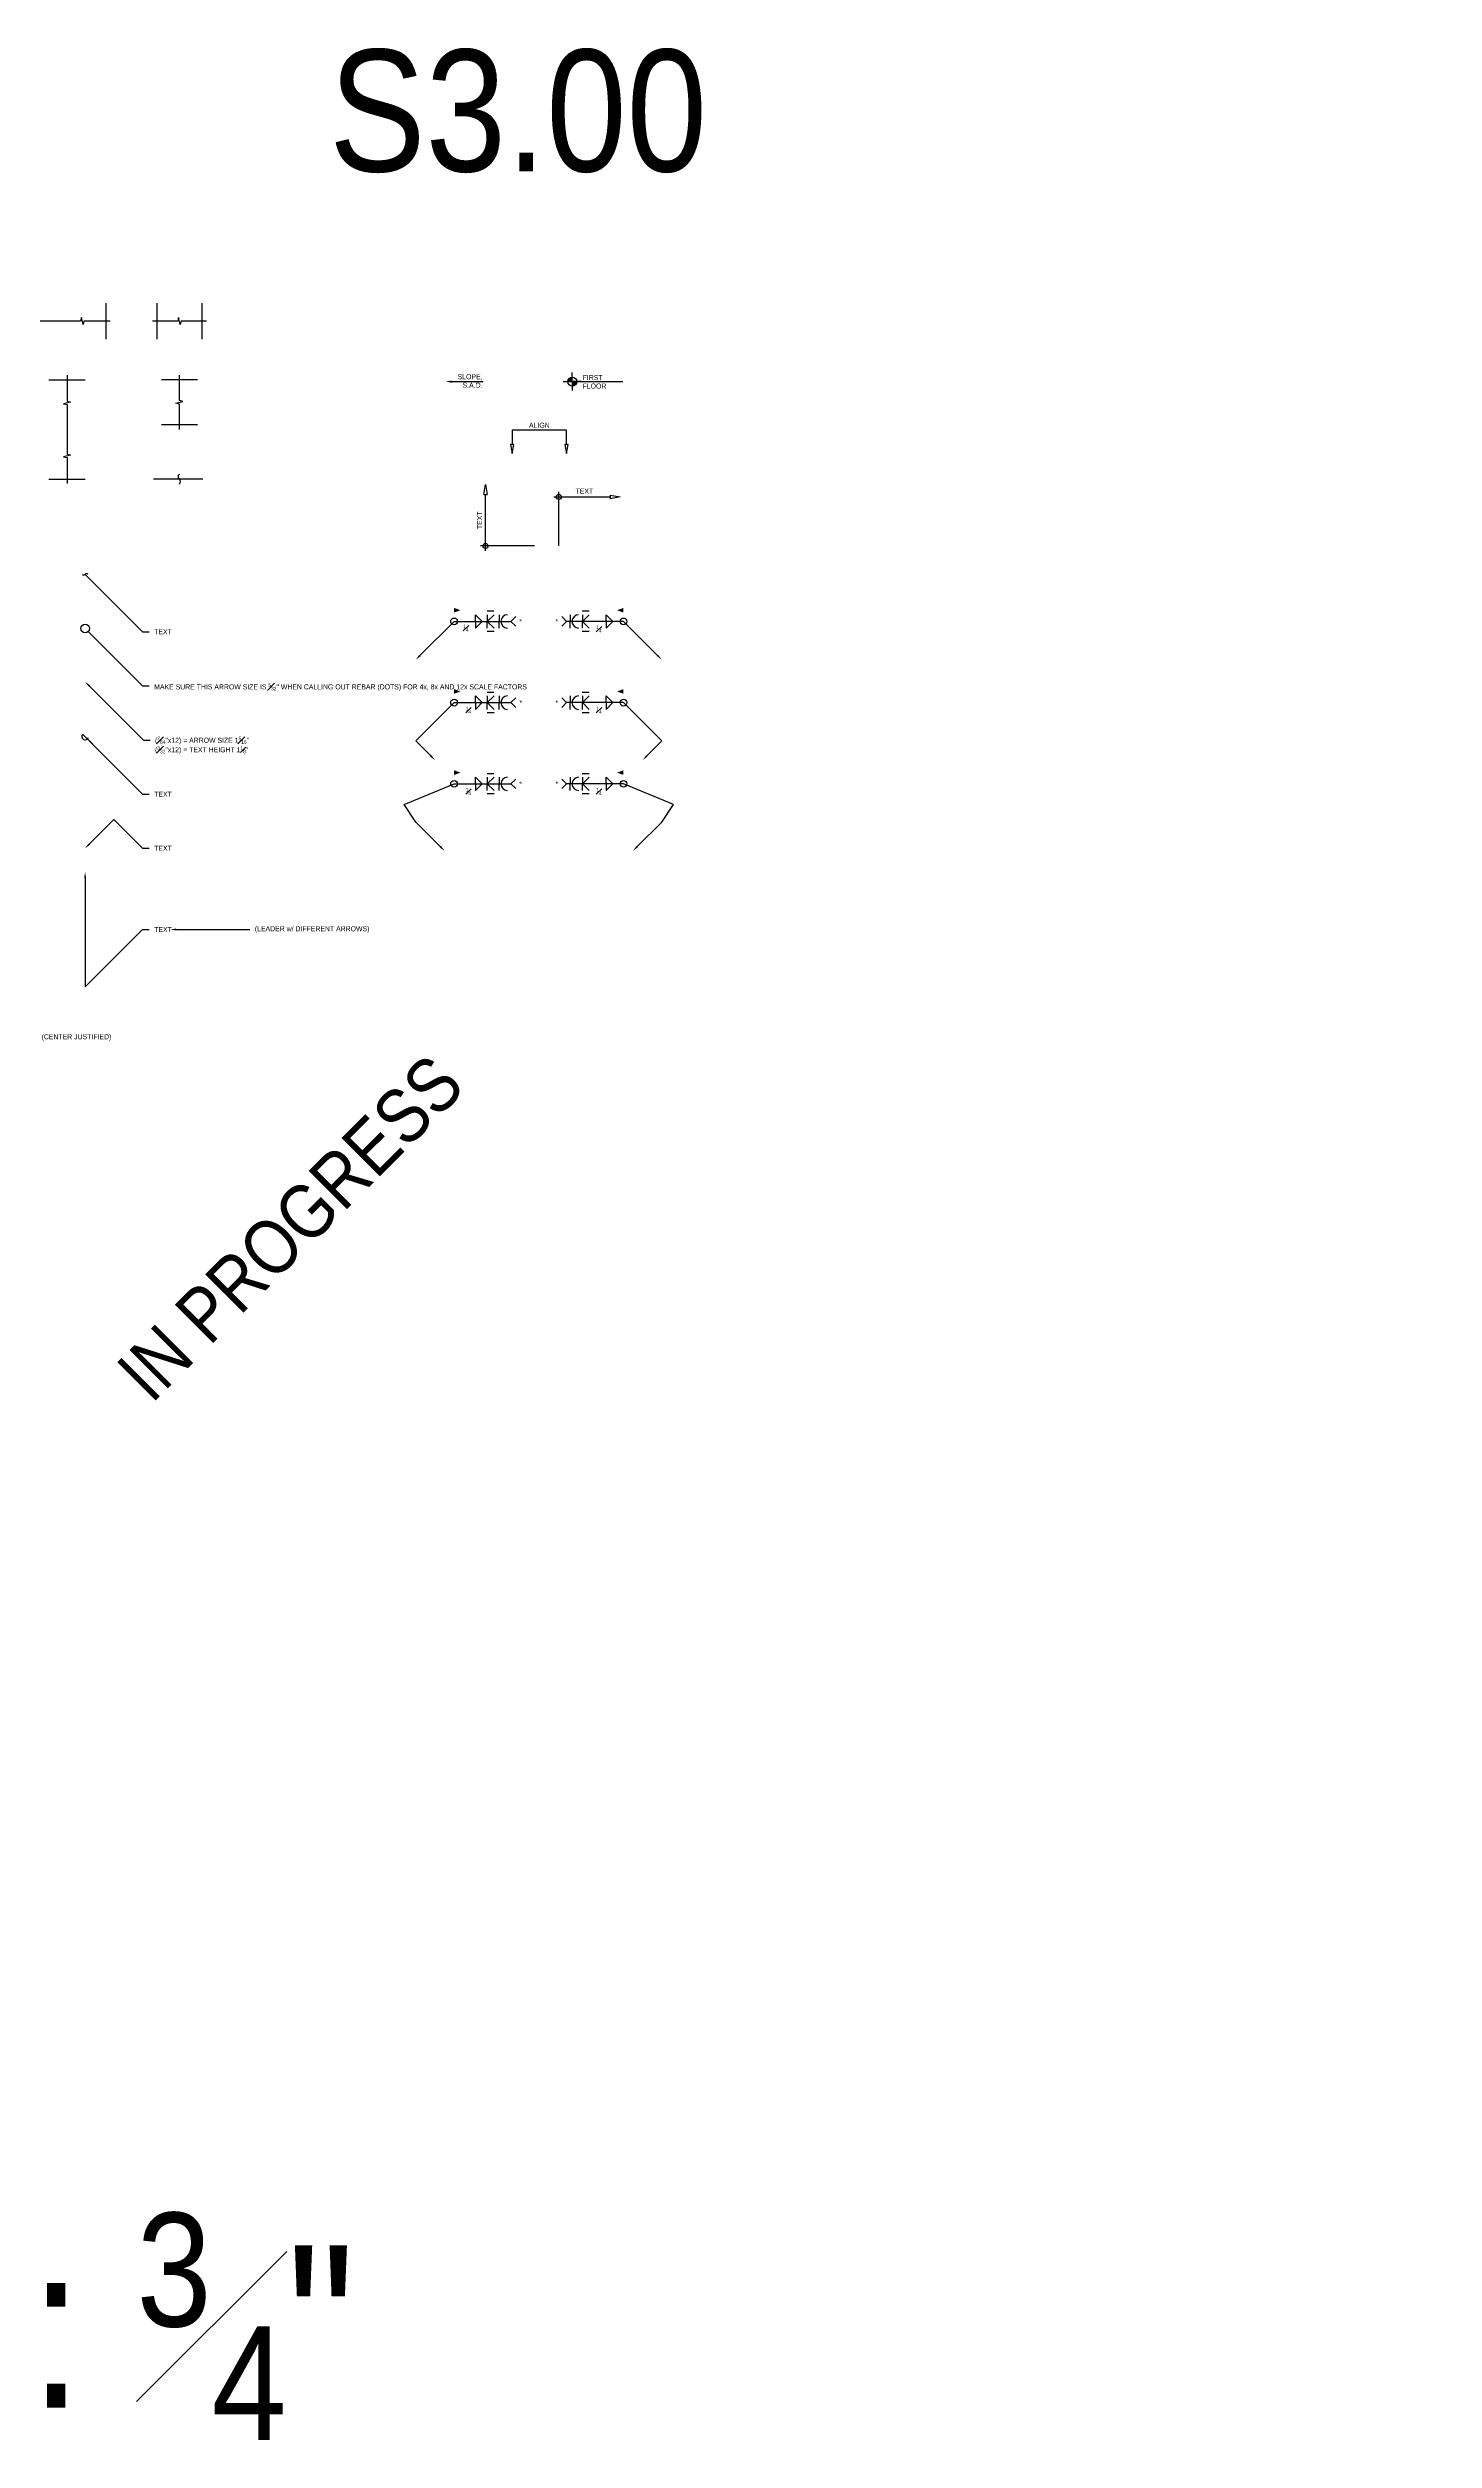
# Model space of a CAD drawing. Header units: inches. Extents: x -2661 to 42767, y -1222 to 9099.
# Drawn here: x 27173.8 to 27378.6, y 1395.1 to 1748.6 of the extents above; entities that cross this region are included whole.
import ezdxf
from ezdxf import colors
from ezdxf.entities.mleader import LeaderData, LeaderLine
from ezdxf.math import Vec2, Vec3

# ---------------------------------------------------------------- set-up
doc = ezdxf.new("R2010")
doc.units = ezdxf.units.IN
doc.header["$LTSCALE"] = 12
doc.header["$MEASUREMENT"] = 0
doc.header["$PDMODE"] = 3
doc.layers.get('0').update_dxf_attribs({"linetype": 'CONTINUOUS'})
doc.layers.get('DefPoints').update_dxf_attribs({"color": 251, "linetype": 'CONTINUOUS'})
for name, color, linetype in [('S-ANNO-DIMS', 2, 'CONTINUOUS'), ('S-ANNO-NOTE', 4, 'CONTINUOUS'), ('S-ANNO-NOTE-EXIST', 251, 'CONTINUOUS'), ('S-BREAK', 2, 'CONTINUOUS'), ('S-ROOM-NAME', 251, 'CONTINUOUS')]:
    doc.layers.add(name, color=color, linetype=linetype)
doc.layers.add('S-ANNO-GRID-NONPLOT', color=251, linetype='CONTINUOUS', plot=False)
doc.layers.add('S-ANNO-NONPLOT', color=253, linetype='CONTINUOUS', plot=False, transparency=0.5)
doc.styles.add('Arial', font='arial.ttf', dxfattribs={"width": 0.85})
doc.dimstyles.new('DIM-8_Se', dxfattribs={"dimscale": 8, "dimtxt": 0.09375, "dimasz": 0.109375, "dimexe": 0.0625, "dimexo": 0.0625, "dimgap": 0.0625, "dimtad": 1, "dimdec": 4, "dimzin": 11, "dimdsep": 46, "dimlunit": 4, "dimtxsty": 'Arial', "dimblk": 'ARCHTICK', "dimcen": 0.125, "dimdle": 0.0625, "dimclrd": 256, "dimclre": 256, "dimclrt": 4, "dimadec": 0, "dimazin": 0, "dimtfac": 0.75, "dimtdec": 4, "dimtmove": 0, "dimatfit": 3, "dimfxl": 1, "dimfrac": 1, "dimtolj": 1, "dimtzin": 0, "dimarcsym": 0})

# ---------------------------------------------------------------- blocks, each defined once
blk = doc.blocks.new('_Integral')
at = {"color": 0, "linetype": 'ByBlock', "lineweight": -2}
for centre, start, end in [((0.44, -0.09), 102, 168), ((-0.44, 0.09), 282, 348)]:
    blk.add_arc(centre, 0.454, start, end, dxfattribs=at)
blk = doc.blocks.new('_DotBlank')
at = {"color": 0, "lineweight": -2}
blk.add_line((-0.5, 0), (-1, 0), dxfattribs=at)
blk.add_circle((0, 0), 0.5, dxfattribs=at)
blk = doc.blocks.new('_ClosedBlank')
at = {"color": 0, "linetype": 'ByBlock', "lineweight": -2}
for p, q in [((-1, 0.17), (0, 0)), ((-1, 0.17), (-1, -0.17)), ((0, 0), (-1, -0.17))]:
    blk.add_line(p, q, dxfattribs=at)
blk = doc.blocks.new('ARROW-LOOP')
at = {"color": 0}
blk.add_lwpolyline([(-1.81, 0), (0.54, 0, 1.317177), (-0.46, -0.28)], format="xyb", dxfattribs=at)
blk = doc.blocks.new('ELEV-SYMB')
at = {"layer": 'S-ANNO-NOTE', "color": 2}
for points in [[(-2, 0), (0, 0), (0, 2)], [(2, 0), (0, 0), (0, -2)]]:
    blk.add_lwpolyline(points, dxfattribs=at)
at = {"layer": 'S-ANNO-NOTE', "color": 2, "const_width": 1}
for points in [[(0, 0.5, 0.414214), (-0.5, 0, 0.414214)], [(0, -0.5, 0.414214), (0.5, 0, 0.414214)]]:
    blk.add_lwpolyline(points, format="xyb", dxfattribs=at)
at = {"layer": 'S-ANNO-NOTE', "color": 2}
blk.add_circle((0, 0), 1, dxfattribs=at)
blk = doc.blocks.new('_Small')
at = {"color": 0, "linetype": 'ByBlock', "lineweight": -2}
blk.add_circle((0, 0), 0.25, dxfattribs=at)
blk = doc.blocks.new('*D1437')
at = {"layer": 'DefPoints', "color": 0, "transparency": 16777216}
for p in [(27258.34, 1682.26), (27258.34, 1682.26), (27249.25, 1675.03)]:
    blk.add_point(p, dxfattribs=at)
at = {"layer": 'S-ANNO-DIMS', "lineweight": -2, "transparency": 16777216}
for p, q in [((27249.25, 1675.03), (27249.25, 1683.01)), ((27248.5, 1682.26), (27256.84, 1682.26))]:
    blk.add_line(p, q, dxfattribs=at)
at = {"layer": 'S-ANNO-DIMS', "lineweight": -2, "transparency": 16777216, "xscale": 1.5, "yscale": 1.5, "zscale": 1.5, "rotation": 180}
blk.add_blockref('_Small', (27249.25, 1682.26), dxfattribs=at)
at = {"layer": 'S-ANNO-DIMS', "lineweight": -2, "transparency": 16777216, "xscale": 1.5, "yscale": 1.5, "zscale": 1.5}
blk.add_blockref('_ClosedBlank', (27258.34, 1682.26), dxfattribs=at)
at = {"layer": 'S-ANNO-DIMS', "color": 4, "transparency": 16777216, "insert": (27253.04, 1683.13), "char_height": 0.75, "attachment_point": 5, "style": 'Arial'}
blk.add_mtext('\\A1;TEXT ', dxfattribs=at)
blk = doc.blocks.new('Se_BREAK SQUIGGLE')
at = {"layer": 'S-BREAK'}
blk.add_lwpolyline([(0, -0.37, 0.408465), (0, 0, -0.407415), (0, 0.37, -2.166217)], format="xyb", dxfattribs=at)
blk = doc.blocks.new('Se_BREAK SYMBOL')
at = {"color": 0, "linetype": 'ByBlock'}
blk.add_lwpolyline([(6, 0), (0.38, 0), (0.19, -0.78), (-0.19, 0.78), (-0.38, 0), (-6, 0)], dxfattribs=at)
blk = doc.blocks.new('*D1593')
at = {"layer": 'DefPoints', "color": 0, "transparency": 16777216}
for p in [(27238.42, 1684.12), (27238.42, 1684.12), (27245.66, 1675.03)]:
    blk.add_point(p, dxfattribs=at)
at = {"layer": 'S-ANNO-DIMS', "lineweight": -2, "transparency": 16777216}
for p, q in [((27238.42, 1674.28), (27238.42, 1682.62)), ((27245.66, 1675.03), (27237.67, 1675.03))]:
    blk.add_line(p, q, dxfattribs=at)
at = {"layer": 'S-ANNO-DIMS', "lineweight": -2, "transparency": 16777216, "xscale": 1.5, "yscale": 1.5, "zscale": 1.5}
for name, p, rotation in [('_ClosedBlank', (27238.42, 1684.12), 90), ('_Small', (27238.42, 1675.03), 270)]:
    blk.add_blockref(name, p, dxfattribs=dict(at, rotation=rotation))
at = {"layer": 'S-ANNO-DIMS', "color": 4, "transparency": 16777216, "insert": (27237.55, 1678.82), "char_height": 0.75, "attachment_point": 5, "rotation": 90, "style": 'Arial'}
blk.add_mtext('\\A1;TEXT ', dxfattribs=at)

msp = doc.modelspace()

# ---------------------------------------------------------------- linework, layer by layer
at = {"layer": 'S-ANNO-DIMS'}
msp.add_lwpolyline([(27250.62865, 1690.01127), (27250.12865, 1690.01127), (27250.37865, 1688.67794), (27250.62865, 1690.01127), (27250.37865, 1690.01127), (27250.37865, 1692.13261), (27242.37865, 1692.13261), (27242.37865, 1690.01127), (27242.12865, 1690.01127), (27242.37865, 1688.67794), (27242.62865, 1690.01127), (27242.12865, 1690.01127)], dxfattribs=at)
at = {"layer": 'S-ANNO-NONPLOT'}
for p, q in [((27182.3155, 1710.91349), (27182.3155, 1705.58015)), ((27189.86384, 1710.91349), (27189.86384, 1705.58015)), ((27196.5305, 1710.91349), (27196.5305, 1705.58015)), ((27173.92009, 1699.58015), (27179.25342, 1699.58015)), ((27195.86384, 1699.58015), (27190.5305, 1699.58015)), ((27195.86384, 1692.91349), (27190.5305, 1692.91349)), ((27173.92009, 1684.90572), (27179.25342, 1684.90572))]:
    msp.add_line(p, q, dxfattribs=at)
msp.add_lwpolyline([(27196.66629, 1684.90572), (27189.34936, 1684.90572)], dxfattribs=at)
at = {"layer": 'S-ANNO-NOTE', "color": 2}
msp.add_line((27249.90486, 1699.30194), (27258.70806, 1699.30194), dxfattribs=at)
at = {"layer": 'S-ANNO-NOTE'}
for p, q in [((27239.65329, 1665.36287), (27238.65329, 1665.36287)), ((27253.72544, 1665.36287), (27252.72544, 1665.36287)), ((27239.68067, 1662.36287), (27238.68067, 1662.36287)), ((27240.42963, 1664.86287), (27240.42963, 1663.86287)), ((27240.42963, 1662.86287), (27240.42963, 1663.86287)), ((27250.94062, 1664.86287), (27250.94062, 1663.86287)), ((27250.94062, 1662.86287), (27250.94062, 1663.86287)), ((27253.72544, 1662.36287), (27252.72544, 1662.36287)), ((27239.65329, 1653.36287), (27238.65329, 1653.36287)), ((27240.42963, 1652.86287), (27240.42963, 1651.86287)), ((27240.42963, 1650.86287), (27240.42963, 1651.86287)), ((27250.94062, 1652.86287), (27250.94062, 1651.86287)), ((27250.94062, 1650.86287), (27250.94062, 1651.86287)), ((27253.72544, 1653.36287), (27252.72544, 1653.36287)), ((27239.68067, 1650.36287), (27238.68067, 1650.36287)), ((27253.72544, 1650.36287), (27252.72544, 1650.36287)), ((27239.65329, 1641.36287), (27238.65329, 1641.36287)), ((27240.42963, 1640.86287), (27240.42963, 1639.86287)), ((27250.94062, 1640.86287), (27250.94062, 1639.86287)), ((27253.72544, 1641.36287), (27252.72544, 1641.36287)), ((27239.68067, 1638.36287), (27238.68067, 1638.36287)), ((27240.42963, 1638.86287), (27240.42963, 1639.86287)), ((27250.94062, 1638.86287), (27250.94062, 1639.86287)), ((27253.72544, 1638.36287), (27252.72544, 1638.36287))]:
    msp.add_line(p, q, dxfattribs=at)
for points in [[(27233.78162, 1663.86287, 0, 0, 0), (27233.78162, 1665.52085, 0.68404, 0, 0), (27234.72132, 1665.52085, 0, 0, 0)], [(27258.81254, 1663.86287, 0, 0, 0), (27258.81254, 1665.52085, 0.68404, 0, 0), (27257.87284, 1665.52085, 0, 0, 0)], [(27233.78162, 1651.86287, 0, 0, 0), (27233.78162, 1653.52085, 0.68404, 0, 0), (27234.72132, 1653.52085, 0, 0, 0)], [(27258.81254, 1651.86287, 0, 0, 0), (27258.81254, 1653.52085, 0.68404, 0, 0), (27257.87284, 1653.52085, 0, 0, 0)], [(27233.78162, 1639.86287, 0, 0, 0), (27233.78162, 1641.52085, 0.68404, 0, 0), (27234.72132, 1641.52085, 0, 0, 0)], [(27258.81254, 1639.86287, 0, 0, 0), (27258.81254, 1641.52085, 0.68404, 0, 0), (27257.87284, 1641.52085, 0, 0, 0)]]:
    msp.add_lwpolyline(points, format="xyseb", dxfattribs=at)
for points in [[(27236.9317, 1663.86287), (27236.9317, 1664.86287), (27237.9317, 1663.86287)], [(27236.9317, 1663.86287), (27236.9317, 1662.86287), (27237.9317, 1663.86287)], [(27238.68067, 1664.86287), (27238.68067, 1663.86287), (27239.68067, 1664.86287)], [(27238.68067, 1662.86287), (27238.68067, 1663.86287), (27239.68067, 1662.86287)], [(27242.88375, 1663.15576), (27242.17664, 1663.86287), (27242.88375, 1664.56997)], [(27249.71041, 1663.15576), (27250.41751, 1663.86287), (27249.71041, 1664.56997)], [(27252.75282, 1664.86287), (27252.75282, 1663.86287), (27253.75282, 1664.86287)], [(27252.75282, 1662.86287), (27252.75282, 1663.86287), (27253.75282, 1662.86287)], [(27256.23271, 1663.86287), (27256.23271, 1664.86287), (27257.23271, 1663.86287)], [(27256.23271, 1663.86287), (27256.23271, 1662.86287), (27257.23271, 1663.86287)], [(27236.9317, 1651.86287), (27236.9317, 1652.86287), (27237.9317, 1651.86287)], [(27236.9317, 1651.86287), (27236.9317, 1650.86287), (27237.9317, 1651.86287)], [(27238.68067, 1652.86287), (27238.68067, 1651.86287), (27239.68067, 1652.86287)], [(27238.68067, 1650.86287), (27238.68067, 1651.86287), (27239.68067, 1650.86287)], [(27242.88375, 1651.15576), (27242.17664, 1651.86287), (27242.88375, 1652.56997)], [(27249.71041, 1651.15576), (27250.41751, 1651.86287), (27249.71041, 1652.56997)], [(27252.75282, 1652.86287), (27252.75282, 1651.86287), (27253.75282, 1652.86287)], [(27252.75282, 1650.86287), (27252.75282, 1651.86287), (27253.75282, 1650.86287)], [(27256.23271, 1651.86287), (27256.23271, 1652.86287), (27257.23271, 1651.86287)], [(27256.23271, 1651.86287), (27256.23271, 1650.86287), (27257.23271, 1651.86287)], [(27236.9317, 1639.86287), (27236.9317, 1640.86287), (27237.9317, 1639.86287)], [(27238.68067, 1640.86287), (27238.68067, 1639.86287), (27239.68067, 1640.86287)], [(27242.88375, 1639.15576), (27242.17664, 1639.86287), (27242.88375, 1640.56997)], [(27249.71041, 1639.15576), (27250.41751, 1639.86287), (27249.71041, 1640.56997)], [(27252.75282, 1640.86287), (27252.75282, 1639.86287), (27253.75282, 1640.86287)], [(27256.23271, 1639.86287), (27256.23271, 1640.86287), (27257.23271, 1639.86287)], [(27236.9317, 1639.86287), (27236.9317, 1638.86287), (27237.9317, 1639.86287)], [(27238.68067, 1638.86287), (27238.68067, 1639.86287), (27239.68067, 1638.86287)], [(27252.75282, 1638.86287), (27252.75282, 1639.86287), (27253.75282, 1638.86287)], [(27256.23271, 1639.86287), (27256.23271, 1638.86287), (27257.23271, 1639.86287)]]:
    msp.add_lwpolyline(points, dxfattribs=at)
for centre in [(27233.78162, 1663.86287), (27258.81254, 1663.86287), (27233.78162, 1651.86287), (27258.81254, 1651.86287), (27233.78162, 1639.86287), (27258.81254, 1639.86287)]:
    msp.add_circle(centre, 0.5, dxfattribs=at)
for centre, start, end in [((27241.75022, 1663.79228), 93.7722975, 176.2277025), ((27241.75022, 1663.93345), 183.7722975, 266.2277025), ((27252.26121, 1663.79228), 93.7722975, 176.2277025), ((27252.26121, 1663.93345), 183.7722975, 266.2277025), ((27241.75022, 1651.79228), 93.7722975, 176.2277025), ((27241.75022, 1651.93345), 183.7722975, 266.2277025), ((27252.26121, 1651.79228), 93.7722975, 176.2277025), ((27252.26121, 1651.93345), 183.7722975, 266.2277025), ((27241.75022, 1639.79228), 93.7722975, 176.2277025), ((27252.26121, 1639.79228), 93.7722975, 176.2277025), ((27241.75022, 1639.93345), 183.7722975, 266.2277025), ((27252.26121, 1639.93345), 183.7722975, 266.2277025)]:
    msp.add_arc(centre, 1.07291, start, end, dxfattribs=at)
at = {"layer": 'S-BREAK'}
for points in [[(27182.98217, 1708.24682), (27179.09361, 1708.24682), (27178.96742, 1707.72792), (27178.71504, 1708.76572), (27178.58885, 1708.24682), (27171.25639, 1708.24682), (27171.1302, 1707.72792), (27170.87782, 1708.76572), (27170.75163, 1708.24682), (27166.91873, 1708.24682)], [(27176.58676, 1700.24682), (27176.58676, 1696.41393), (27177.10566, 1696.28774), (27176.06785, 1696.03535), (27176.58676, 1695.90916), (27176.58676, 1688.57671), (27177.10566, 1688.45052), (27176.06785, 1688.19813), (27176.58676, 1688.07194), (27176.58676, 1684.23905)]]:
    msp.add_lwpolyline(points, dxfattribs=at)

# ---------------------------------------------------------------- block references
at = {"layer": 'S-ANNO-NOTE', "xscale": 0.6666666666666666, "yscale": 0.6666666666666666, "zscale": 0.6666666666666666}
msp.add_blockref('ELEV-SYMB', (27251.23819, 1699.30194), dxfattribs=at)
at = {"layer": 'S-BREAK'}
for name, p, xscale, yscale, zscale in [('Se_BREAK SYMBOL', (27193.19717, 1708.24682), 0.6666666666666666, 0.6666666666666666, 0.6666666666666666), ('Se_BREAK SQUIGGLE', (27193.19717, 1684.90572), 2, 2, 2)]:
    msp.add_blockref(name, p, dxfattribs=dict(at, xscale=xscale, yscale=yscale, zscale=zscale))
at = {"layer": 'S-BREAK', "xscale": 0.6666666666666666, "yscale": 0.6666666666666666, "zscale": 0.6666666666666666, "rotation": 270}
msp.add_blockref('Se_BREAK SYMBOL', (27193.19717, 1696.24682), dxfattribs=at)

# ---------------------------------------------------------------- texts
at = {"layer": 'S-ANNO-GRID-NONPLOT', "color": 191, "insert": (27271.16236, 1748.36325), "char_height": 18, "width": 59.0975878, "attachment_point": 3, "style": 'Arial'}
msp.add_mtext('S3.00', dxfattribs=at)
at = {"layer": 'S-ANNO-NOTE', "insert": (27237.98955, 1700.39847), "char_height": 0.75, "width": 3.8678273, "attachment_point": 3, "rotation": 359.8065106, "style": 'Arial'}
msp.add_mtext('SLOPE, S.A.D.', dxfattribs=at)
at = {"layer": 'S-ANNO-NOTE', "style": 'Arial'}
for s, insert, char_height, width, attachment_point in [('FIRST\\PFLOOR', (27252.77602, 1700.2748), 0.75, 12.0077712, 1), ('ALIGN', (27246.37865, 1692.46594), 0.75, 3.2306086, 8), ('\\A1;{\\H0.7x;\\S1#4;}', (27235.14454, 1663.38987), 0.75, 1.3935525, 1), ('*', (27243.41159, 1663.86287), 0.75, 8.4425806, 4), ('*', (27249.14799, 1663.86287), 0.75, 9.7010774, 6), ('\\A1;{\\H0.7x;\\S1#4;}', (27255.59245, 1663.2631), 0.75, 2.4380472, 3), ('\\A1;{\\H0.7x;\\S1#4;}', (27236.29145, 1651.2631), 0.75, 2.4380472, 3), ('*', (27243.44616, 1651.86287), 0.75, 9.7010774, 4), ('*', (27249.14799, 1651.86287), 0.75, 9.7010774, 6), ('\\A1;{\\H0.7x;\\S1#4;}', (27255.59245, 1651.2631), 0.75, 2.4380472, 3), ('\\A1;{\\H0.7x;\\S1#4;}', (27236.29145, 1639.2631), 0.75, 2.4380472, 3), ('*', (27243.41159, 1639.86287), 0.75, 8.4425806, 4), ('*', (27249.14799, 1639.86287), 0.75, 9.7010774, 6), ('\\A1;{\\H0.7x;\\S1#4;}', (27255.59245, 1639.2631), 0.75, 2.4380472, 3), ('\\A1;1{\\H0.7x;\\S1#2;\\H1.4286x;" = 1\'-0"\\P\\H0.99998x;8x\\PTEXT SIZE: \\H0.7x;\\S3#4;\\H1.4286x;"}', (27026.95251, 1513.50267), 24, 383.8709751, 1)]:
    msp.add_mtext(s, dxfattribs=dict(at, insert=insert, char_height=char_height, width=width, attachment_point=attachment_point))
at = {"layer": 'S-ANNO-NOTE', "color": 191, "insert": (27172.82937, 1602.37107), "char_height": 0.75, "width": 10.4807638, "attachment_point": 4, "style": 'Arial'}
msp.add_mtext('(CENTER JUSTIFIED)', dxfattribs=at)
at = {"layer": 'S-ROOM-NAME', "ltscale": 0.25, "insert": (27209.59519, 1574.22129), "char_height": 8, "width": 86.1334112, "attachment_point": 5, "rotation": 45, "style": 'Arial'}
msp.add_mtext('{\\fArial|b0|i0|c0|p34;IN PROGRESS}', dxfattribs=at)

# ---------------------------------------------------------------- dimensions: what is measured, and where the dimension line sits
at = {"layer": 'S-ANNO-DIMS'}
for base, p1, p2, angle, picture, middle in [((27238.42365, 1684.11892), (27245.65536, 1675.0271), (27238.42365, 1684.11892), 270, '*D1593', (27237.54865, 1678.82301)), ((27258.3378, 1682.25882), (27249.24598, 1675.0271), (27258.3378, 1682.25882), 180, '*D1437', (27253.04189, 1683.13382))]:
    dim = msp.add_linear_dim(base=base, p1=p1, p2=p2, angle=angle, text='TEXT ', dimstyle='DIM-8_Se', override={"dimasz": 0.1875, "dimexe": 0.09375, "dimexo": 0, "dimblk1": 'Small', "dimblk2": 'ClosedBlank', "dimsah": 1, "dimdle": 0.09375, "dimse2": 1}, dxfattribs=at)
    dim.commit()
    dim.dimension.update_dxf_attribs({"geometry": picture, "text_midpoint": middle})

# ---------------------------------------------------------------- leaders
at = {"layer": 'S-ANNO-NOTE'}
ml = msp.add_multileader_mtext('Standard', dxfattribs=at)
ml.set_content('', color=4, style='Arial')
ml.set_leader_properties(color=2)
ml.build(insert=Vec2(0, 0))
ml.multileader.update_dxf_attribs({"has_dogleg": 0, "dogleg_length": 1.21451, "arrow_head_size": 0.875, "scale": 8})
ctx = ml.context
ctx.base_point, ctx.scale, ctx.char_height, ctx.arrow_head_size, ctx.landing_gap_size, ctx.plane_origin, ctx.plane_x_axis, ctx.plane_y_axis = Vec3(27239.51182, 1699.30194), 8, 0.75, 0.875, 0.72, Vec3(27230.01233, 1706.33254), Vec3(-1, 0), Vec3(0, -1)
ctx.text_align_type = 2
notes = []
notes.append((ctx, [(0, (1, 1, 0), (27236.8039, 1699.30194), (1, 0), 1.26792, [(0, [(27232.52905, 1699.30194)], 0, [])])]))
ctx.mtext.insert, ctx.mtext.text_direction, ctx.mtext.rotation, ctx.mtext.alignment, ctx.mtext.flow_direction = Vec3(27238.79182, 1698.92694), Vec3(-1, 0), 3.141592654, 3, 5
ml = msp.add_multileader_mtext('Standard', dxfattribs=at)
ml.set_content('TEXT', color=4, style='Arial')
ml.set_leader_properties(color=2)
ml.set_arrow_properties(name='INTEGRAL')
ml.build(insert=Vec2(0, 0))
ml.multileader.update_dxf_attribs({"dogleg_length": 0.36, "arrow_head_size": 0.875, "scale": 8})
ctx = ml.context
ctx.base_point, ctx.scale, ctx.char_height, ctx.arrow_head_size, ctx.landing_gap_size, ctx.plane_origin = Vec3(27188.74973, 1662.33925), 8, 0.75, 0.875, 0.72, Vec3(27144.04295, 1960.67407)
notes.append((ctx, [(0, (1, 1, 0), (27187.74973, 1662.33925), (1, 0), 1, [(0, [(27179.26445, 1670.82453)], 0, [])])]))
ctx.mtext.insert, ctx.mtext.width, ctx.mtext.flow_direction = Vec3(27189.46973, 1662.71425), 16, 5
ml = msp.add_multileader_mtext('Standard', dxfattribs=at)
ml.set_content('\\A1;{\\C4;MAKE SURE THIS ARROW SIZE IS \\H0.7x;\\S5#32;\\H1.4286x;" WHEN CALLING OUT REBAR (DOTS) FOR 4x, 8x AND 12x SCALE FACTORS}', color=4, style='Arial')
ml.set_leader_properties(color=2)
ml.set_arrow_properties(name='DOTBLANK')
ml.build(insert=Vec2(0, 0))
ml.multileader.update_dxf_attribs({"dogleg_length": 0.36, "arrow_head_size": 1.25, "scale": 8})
ctx = ml.context
ctx.base_point, ctx.scale, ctx.char_height, ctx.arrow_head_size, ctx.landing_gap_size, ctx.plane_origin = Vec3(27188.74973, 1654.33925), 8, 0.75, 1.25, 0.72, Vec3(27144.04295, 1952.67407)
notes.append((ctx, [(0, (1, 1, 0), (27187.74973, 1654.33925), (1, 0), 1, [(0, [(27179.26445, 1662.82453)], 0, [])])]))
ctx.mtext.insert, ctx.mtext.width, ctx.mtext.defined_height, ctx.mtext.flow_direction = Vec3(27189.46973, 1654.72064), 16, 2.51618, 5
ml = msp.add_multileader_mtext('Standard', dxfattribs=at)
ml.set_content('', color=4, style='Arial')
ml.set_leader_properties(color=2)
ml.build(insert=Vec2(0, 0))
ml.multileader.update_dxf_attribs({"dogleg_length": 1.21451, "arrow_head_size": 0.875, "scale": 8})
ctx = ml.context
ctx.base_point, ctx.scale, ctx.char_height, ctx.arrow_head_size, ctx.landing_gap_size, ctx.plane_origin = Vec3(27242.17664, 1663.86287), 8, 0.75, 0.875, 0.72, Vec3(27226.75102, 1656.83227)
notes.append((ctx, [(0, (1, 1, 0), (27233.78162, 1663.86287), (1, 0), 8.39502, [(0, [(27228.12477, 1658.20601)], 0, [])])]))
ctx.mtext.insert, ctx.mtext.flow_direction = Vec3(27242.89664, 1664.23787), 5
ml = msp.add_multileader_mtext('Standard', dxfattribs=at)
ml.set_content('', color=4, style='Arial')
ml.set_leader_properties(color=2)
ml.build(insert=Vec2(0, 0))
ml.multileader.update_dxf_attribs({"dogleg_length": 1.21451, "arrow_head_size": 0.875, "scale": 8})
ctx = ml.context
ctx.base_point, ctx.scale, ctx.char_height, ctx.arrow_head_size, ctx.landing_gap_size, ctx.plane_origin = Vec3(27248.97751, 1663.86287), 8, 0.75, 0.875, 0.72, Vec3(27265.84313, 1656.83227)
ctx.text_align_type = 2
notes.append((ctx, [(0, (1, 1, 0), (27258.81254, 1663.86287), (-1, 0), 8.39502, [(0, [(27264.46939, 1658.20601)], 0, [])])]))
ctx.mtext.insert, ctx.mtext.alignment, ctx.mtext.flow_direction = Vec3(27249.69751, 1664.23787), 3, 5
ml = msp.add_multileader_mtext('Standard', dxfattribs=at)
ml.set_content('\\A1;{\\C4;(\\H0.7x;\\S7#64;\\H1.4286x;"x12) = ARROW SIZE 1\\H0.7x;\\S5#16;\\H1.4286x;"\\P(\\H0.7x;\\S3#32;\\H1.4286x;"x12) = TEXT HEIGHT 1\\H0.7x;\\S1#8;\\H1.4286x;"}', color=4, style='Arial')
ml.set_leader_properties(color=2)
ml.build(insert=Vec2(0, 0))
ml.multileader.update_dxf_attribs({"dogleg_length": 0.36, "arrow_head_size": 0.875, "scale": 8})
ctx = ml.context
ctx.base_point, ctx.scale, ctx.char_height, ctx.arrow_head_size, ctx.landing_gap_size, ctx.plane_origin = Vec3(27188.87414, 1646.33925), 8, 0.75, 0.875, 0.72, Vec3(27144.16736, 1944.67407)
notes.append((ctx, [(0, (1, 1, 0), (27187.87414, 1646.33925), (1, 0), 1, [(0, [(27179.26445, 1654.94893)], 0, [])])]))
ctx.mtext.insert, ctx.mtext.width, ctx.mtext.flow_direction = Vec3(27189.59414, 1646.8245), 16, 5
ml = msp.add_multileader_mtext('Standard', dxfattribs=at)
ml.set_content('', color=4, style='Arial')
ml.set_leader_properties(color=2)
ml.build(insert=Vec2(0, 0))
ml.multileader.update_dxf_attribs({"dogleg_length": 1.21451, "arrow_head_size": 0.875, "scale": 8})
ctx = ml.context
ctx.base_point, ctx.scale, ctx.char_height, ctx.arrow_head_size, ctx.landing_gap_size, ctx.plane_origin = Vec3(27242.17664, 1651.86287), 8, 0.75, 0.875, 0.72, Vec3(27226.75102, 1644.83227)
notes.append((ctx, [(0, (1, 1, 0), (27233.78162, 1651.86287), (1, 0), 8.39502, [(0, [(27230.9532, 1643.37758), (27228.12477, 1646.20601)], 0, [])])]))
ctx.mtext.insert, ctx.mtext.flow_direction = Vec3(27242.89664, 1652.23787), 5
ml = msp.add_multileader_mtext('Standard', dxfattribs=at)
ml.set_content('', color=4, style='Arial')
ml.set_leader_properties(color=2)
ml.build(insert=Vec2(0, 0))
ml.multileader.update_dxf_attribs({"dogleg_length": 1.21451, "arrow_head_size": 0.875, "scale": 8})
ctx = ml.context
ctx.base_point, ctx.scale, ctx.char_height, ctx.arrow_head_size, ctx.landing_gap_size, ctx.plane_origin = Vec3(27248.97751, 1651.86287), 8, 0.75, 0.875, 0.72, Vec3(27265.84313, 1644.83227)
ctx.text_align_type = 2
notes.append((ctx, [(0, (1, 1, 0), (27258.81254, 1651.86287), (-1, 0), 8.39502, [(0, [(27261.64096, 1643.37758), (27264.46939, 1646.20601)], 0, [])])]))
ctx.mtext.insert, ctx.mtext.alignment, ctx.mtext.flow_direction = Vec3(27249.69751, 1652.23787), 3, 5
ml = msp.add_multileader_mtext('Standard', dxfattribs=at)
ml.set_content('TEXT', color=4, style='Arial')
ml.set_leader_properties(color=2)
ml.set_arrow_properties(name='ARROW-LOOP')
ml.build(insert=Vec2(0, 0))
ml.multileader.update_dxf_attribs({"dogleg_length": 0.36, "arrow_head_size": 0.875, "scale": 8})
ctx = ml.context
ctx.base_point, ctx.scale, ctx.char_height, ctx.arrow_head_size, ctx.landing_gap_size, ctx.plane_origin = Vec3(27188.74973, 1638.33925), 8, 0.75, 0.875, 0.72, Vec3(27144.04295, 1936.67407)
notes.append((ctx, [(0, (1, 1, 0), (27187.74973, 1638.33925), (1, 0), 1, [(0, [(27179.26445, 1646.82453)], 0, [])])]))
ctx.mtext.insert, ctx.mtext.width, ctx.mtext.flow_direction = Vec3(27189.46973, 1638.71425), 16, 5
ml = msp.add_multileader_mtext('Standard', dxfattribs=at)
ml.set_content('', color=4, style='Arial')
ml.set_leader_properties(color=2)
ml.build(insert=Vec2(0, 0))
ml.multileader.update_dxf_attribs({"dogleg_length": 1.21451, "arrow_head_size": 0.875, "scale": 8})
ctx = ml.context
ctx.base_point, ctx.scale, ctx.char_height, ctx.arrow_head_size, ctx.landing_gap_size, ctx.plane_origin = Vec3(27242.17664, 1639.86287), 8, 0.75, 0.875, 0.72, Vec3(27226.75102, 1632.83227)
notes.append((ctx, [(0, (1, 1, 0), (27233.78162, 1639.86287), (1, 0), 8.39502, [(1, [(27232.36741, 1629.96337), (27228.12477, 1634.20601), (27226.39059, 1636.8014)], 0, [])])]))
ctx.mtext.insert, ctx.mtext.flow_direction = Vec3(27242.89664, 1640.23787), 5
ml = msp.add_multileader_mtext('Standard', dxfattribs=at)
ml.set_content('', color=4, style='Arial')
ml.set_leader_properties(color=2)
ml.build(insert=Vec2(0, 0))
ml.multileader.update_dxf_attribs({"dogleg_length": 1.21451, "arrow_head_size": 0.875, "scale": 8})
ctx = ml.context
ctx.base_point, ctx.scale, ctx.char_height, ctx.arrow_head_size, ctx.landing_gap_size, ctx.plane_origin = Vec3(27248.97751, 1639.86287), 8, 0.75, 0.875, 0.72, Vec3(27265.84313, 1632.83227)
ctx.text_align_type = 2
notes.append((ctx, [(0, (1, 1, 0), (27258.81254, 1639.86287), (-1, 0), 8.39502, [(1, [(27260.22675, 1629.96337), (27264.46939, 1634.20601), (27266.20357, 1636.8014)], 0, [])])]))
ctx.mtext.insert, ctx.mtext.alignment, ctx.mtext.flow_direction = Vec3(27249.69751, 1640.23787), 3, 5
ml = msp.add_multileader_mtext('Standard', dxfattribs=at)
ml.set_content('TEXT', color=4, style='Arial')
ml.set_leader_properties(color=2)
ml.build(insert=Vec2(0, 0))
ml.multileader.update_dxf_attribs({"dogleg_length": 21.88349, "arrow_head_size": 0.875, "scale": 8})
ctx = ml.context
ctx.base_point, ctx.scale, ctx.char_height, ctx.arrow_head_size, ctx.landing_gap_size, ctx.plane_origin = Vec3(27188.74973, 1630.33925), 8, 0.75, 0.875, 0.72, Vec3(27133.23433, 2070.4003)
notes.append((ctx, [(0, (1, 1, 0), (27187.74973, 1630.33925), (1, 0), 1, [(0, [(27179.26445, 1630.33925), (27183.50709, 1634.58189)], 0, [])])]))
ctx.mtext.insert, ctx.mtext.width, ctx.mtext.flow_direction = Vec3(27189.46973, 1630.71425), 16, 5
ml = msp.add_multileader_mtext('Standard', dxfattribs=at)
ml.set_content('TEXT', color=4, style='Arial')
ml.set_leader_properties(color=2)
ml.build(insert=Vec2(0, 0))
ml.multileader.update_dxf_attribs({"dogleg_length": 0.36, "arrow_head_size": 0.875, "scale": 8})
ctx = ml.context
ctx.base_point, ctx.scale, ctx.char_height, ctx.arrow_head_size, ctx.landing_gap_size, ctx.plane_origin = Vec3(27188.74973, 1618.33925), 8, 0.75, 0.875, 0.72, Vec3(27144.04295, 1916.67407)
notes.append((ctx, [(0, (1, 1, 0), (27187.74973, 1618.33925), (1, 0), 1, [(1, [(27179.26445, 1626.82453), (27179.26445, 1609.85396)], 0, [])])]))
ctx.mtext.insert, ctx.mtext.width, ctx.mtext.flow_direction = Vec3(27189.46973, 1618.71425), 16, 5
at = {"layer": 'S-ANNO-NOTE', "color": 191}
ml = msp.add_multileader_mtext('Standard', dxfattribs=at)
ml.set_content('(LEADER w/ DIFFERENT ARROWS)', color=191, style='Arial')
ml.set_leader_properties(color=191)
ml.build(insert=Vec2(0, 0))
ml.multileader.update_dxf_attribs({"text_right_attachment_type": 3, "dogleg_length": 0.36, "arrow_head_size": 0.875, "scale": 8})
ctx = ml.context
ctx.base_point, ctx.scale, ctx.char_height, ctx.arrow_head_size, ctx.landing_gap_size, ctx.plane_origin = Vec3(27203.6209, 1618.33925), 8, 0.75, 0.875, 0.72, Vec3(27158.04905, 1915.44747)
ctx.right_attachment = 3
notes.append((ctx, [(0, (1, 1, 0), (27202.6209, 1618.33925), (1, 0), 1, [(0, [(27191.85732, 1618.33925)], 0, [])])]))
ctx.mtext.insert, ctx.mtext.width, ctx.mtext.defined_height, ctx.mtext.flow_direction = Vec3(27204.3409, 1618.82449), 19.9808359, 3.05428, 5
at = {"layer": 'S-ANNO-NOTE'}
ml = msp.add_multileader_mtext('Standard', dxfattribs=at)
ml.set_content('\\A1;{\\C256;TEXT IS BOTTOM LEFT JUSTIFIED TO KEEP CONSISTENT GAP BETWEEN DETAIL TITLE & NOTES}', color=4, style='Arial')
ml.set_leader_properties(color=2)
ml.build(insert=Vec2(0, 0))
ml.multileader.update_dxf_attribs({"dogleg_length": 0.36, "arrow_head_size": 1.3125, "scale": 12})
ctx = ml.context
ctx.base_point, ctx.scale, ctx.char_height, ctx.arrow_head_size, ctx.landing_gap_size, ctx.plane_origin = Vec3(27441.73389, 1586.60491), 12, 1.125, 1.3125, 1.08, Vec3(27502.92429, 1860.48908)
ctx.text_align_type = 2
notes.append((ctx, [(0, (1, 1, 0), (27467.18608, 1586.60491), (-1, 0), 1.5, [(0, [(27471.76898, 1581.89463)], 0, [])])]))
ctx.mtext.insert, ctx.mtext.width, ctx.mtext.defined_height, ctx.mtext.alignment, ctx.mtext.flow_direction = Vec3(27464.60608, 1587.18046), 21.8386673, 6.3354, 3, 5
at = {"layer": 'S-ANNO-NOTE-EXIST'}
ml = msp.add_multileader_mtext('Standard', dxfattribs=at)
ml.set_content('{\\C256;TEXT}', color=4, style='Arial')
ml.set_leader_properties(color=256)
ml.set_arrow_properties(name='INTEGRAL')
ml.build(insert=Vec2(0, 0))
ml.multileader.update_dxf_attribs({"dogleg_length": 0.36, "arrow_head_size": 0.875, "scale": 8})
ctx = ml.context
ctx.base_point, ctx.scale, ctx.char_height, ctx.arrow_head_size, ctx.landing_gap_size, ctx.plane_origin = Vec3(27129.3282, 1660.84921), 8, 0.75, 0.875, 0.72, Vec3(27083.24582, 1959.18403)
notes.append((ctx, [(0, (1, 1, 0), (27128.3282, 1660.84921), (1, 0), 1, [(0, [(27122.67135, 1666.50607)], 0, [])])]))
ctx.mtext.insert, ctx.mtext.width, ctx.mtext.flow_direction = Vec3(27130.0482, 1661.22421), 16, 5
ml = msp.add_multileader_mtext('Standard', dxfattribs=at)
ml.set_content('{\\C256;TEXT}', color=4, style='Arial')
ml.set_leader_properties(color=256)
ml.set_arrow_properties(name='DOTBLANK')
ml.build(insert=Vec2(0, 0))
ml.multileader.update_dxf_attribs({"dogleg_length": 0.36, "arrow_head_size": 1.25, "scale": 8})
ctx = ml.context
ctx.base_point, ctx.scale, ctx.char_height, ctx.arrow_head_size, ctx.landing_gap_size, ctx.plane_origin = Vec3(27129.3282, 1652.84921), 8, 0.75, 1.25, 0.72, Vec3(27083.24582, 1951.18403)
notes.append((ctx, [(0, (1, 1, 0), (27128.3282, 1652.84921), (1, 0), 1, [(0, [(27122.67135, 1658.50607)], 0, [])])]))
ctx.mtext.insert, ctx.mtext.width, ctx.mtext.flow_direction = Vec3(27130.0482, 1653.22421), 16, 5
ml = msp.add_multileader_mtext('Standard', dxfattribs=at)
ml.set_content('{\\C256;TEXT}', color=4, style='Arial')
ml.set_leader_properties(color=256)
ml.set_arrow_properties(name='CLOSEDBLANK')
ml.build(insert=Vec2(0, 0))
ml.multileader.update_dxf_attribs({"dogleg_length": 0.36, "arrow_head_size": 0.875, "scale": 8})
ctx = ml.context
ctx.base_point, ctx.scale, ctx.char_height, ctx.arrow_head_size, ctx.landing_gap_size, ctx.plane_origin = Vec3(27129.3282, 1644.84921), 8, 0.75, 0.875, 0.72, Vec3(27083.24582, 1943.18403)
notes.append((ctx, [(0, (1, 1, 0), (27128.3282, 1644.84921), (1, 0), 1, [(0, [(27122.67135, 1650.50607)], 0, [])])]))
ctx.mtext.insert, ctx.mtext.width, ctx.mtext.flow_direction = Vec3(27130.0482, 1645.22421), 16, 5
ml = msp.add_multileader_mtext('Standard', dxfattribs=at)
ml.set_content('{\\C256;TEXT}', color=4, style='Arial')
ml.set_leader_properties(color=256)
ml.set_arrow_properties(name='ARROW-LOOP')
ml.build(insert=Vec2(0, 0))
ml.multileader.update_dxf_attribs({"dogleg_length": 0.36, "arrow_head_size": 0.875, "scale": 8})
ctx = ml.context
ctx.base_point, ctx.scale, ctx.char_height, ctx.arrow_head_size, ctx.landing_gap_size, ctx.plane_origin = Vec3(27129.3282, 1636.84921), 8, 0.75, 0.875, 0.72, Vec3(27083.24582, 1935.18403)
notes.append((ctx, [(0, (1, 1, 0), (27128.3282, 1636.84921), (1, 0), 1, [(0, [(27122.67135, 1642.50607)], 0, [])])]))
ctx.mtext.insert, ctx.mtext.width, ctx.mtext.flow_direction = Vec3(27130.0482, 1637.22421), 16, 5
ml = msp.add_multileader_mtext('Standard', dxfattribs=at)
ml.set_content('{\\C256;TEXT}', color=4, style='Arial')
ml.set_leader_properties(color=256)
ml.set_arrow_properties(name='INTEGRAL')
ml.build(insert=Vec2(0, 0))
ml.multileader.update_dxf_attribs({"dogleg_length": 0.36, "arrow_head_size": 1.3125, "scale": 12})
ctx = ml.context
ctx.base_point, ctx.scale, ctx.char_height, ctx.arrow_head_size, ctx.landing_gap_size, ctx.plane_origin = Vec3(27570.00587, 1617.37763), 12, 1.125, 1.3125, 1.08, Vec3(27620.51462, 1915.71245)
ctx.text_align_type = 2
notes.append((ctx, [(0, (1, 1, 0), (27577.02187, 1617.37763), (-1, 0), 1.5, [(0, [(27585.29311, 1625.86291)], 0, [])])]))
ctx.mtext.insert, ctx.mtext.width, ctx.mtext.alignment, ctx.mtext.flow_direction = Vec3(27574.44187, 1617.94013), 24, 3, 5
ml = msp.add_multileader_mtext('Standard', dxfattribs=at)
ml.set_content('{\\C256;TEXT}', color=4, style='Arial')
ml.set_leader_properties(color=256)
ml.set_arrow_properties(name='DOTBLANK')
ml.build(insert=Vec2(0, 0))
ml.multileader.update_dxf_attribs({"dogleg_length": 0.36, "arrow_head_size": 1.875, "scale": 12})
ctx = ml.context
ctx.base_point, ctx.scale, ctx.char_height, ctx.arrow_head_size, ctx.landing_gap_size, ctx.plane_origin = Vec3(27570.00587, 1605.37763), 12, 1.125, 1.875, 1.08, Vec3(27620.51462, 1903.71245)
ctx.text_align_type = 2
notes.append((ctx, [(0, (1, 1, 0), (27577.02187, 1605.37763), (-1, 0), 1.5, [(0, [(27585.29311, 1613.86291)], 0, [])])]))
ctx.mtext.insert, ctx.mtext.width, ctx.mtext.alignment, ctx.mtext.flow_direction = Vec3(27574.44187, 1605.94013), 24, 3, 5
ml = msp.add_multileader_mtext('Standard', dxfattribs=at)
ml.set_content('{\\C256;TEXT}', color=4, style='Arial')
ml.set_leader_properties(color=256)
ml.set_arrow_properties(name='CLOSEDBLANK')
ml.build(insert=Vec2(0, 0))
ml.multileader.update_dxf_attribs({"dogleg_length": 0.36, "arrow_head_size": 1.3125, "scale": 12})
ctx = ml.context
ctx.base_point, ctx.scale, ctx.char_height, ctx.arrow_head_size, ctx.landing_gap_size, ctx.plane_origin = Vec3(27570.00587, 1593.37763), 12, 1.125, 1.3125, 1.08, Vec3(27620.51462, 1891.71245)
ctx.text_align_type = 2
notes.append((ctx, [(0, (1, 1, 0), (27577.02187, 1593.37763), (-1, 0), 1.5, [(0, [(27585.29311, 1601.86291)], 0, [])])]))
ctx.mtext.insert, ctx.mtext.width, ctx.mtext.alignment, ctx.mtext.flow_direction = Vec3(27574.44187, 1593.94013), 24, 3, 5
ml = msp.add_multileader_mtext('Standard', dxfattribs=at)
ml.set_content('{\\C256;TEXT}', color=4, style='Arial')
ml.set_leader_properties(color=256)
ml.set_arrow_properties(name='ARROW-LOOP')
ml.build(insert=Vec2(0, 0))
ml.multileader.update_dxf_attribs({"dogleg_length": 0.36, "arrow_head_size": 1.3125, "scale": 12})
ctx = ml.context
ctx.base_point, ctx.scale, ctx.char_height, ctx.arrow_head_size, ctx.landing_gap_size, ctx.plane_origin = Vec3(27570.00587, 1581.37763), 12, 1.125, 1.3125, 1.08, Vec3(27620.51462, 1879.71245)
ctx.text_align_type = 2
notes.append((ctx, [(0, (1, 1, 0), (27577.02187, 1581.37763), (-1, 0), 1.5, [(0, [(27585.29311, 1589.86291)], 0, [])])]))
ctx.mtext.insert, ctx.mtext.width, ctx.mtext.alignment, ctx.mtext.flow_direction = Vec3(27574.44187, 1581.94013), 24, 3, 5
for ctx, leaders in notes:
    for number, flags, end, landing, length, lines in leaders:
        leader = LeaderData()
        leader.index, (leader.has_last_leader_line, leader.has_dogleg_vector, leader.attachment_direction) = number, flags
        leader.last_leader_point, leader.dogleg_vector, leader.dogleg_length = Vec3(end), Vec3(landing), length
        for number, points, colour, breaks in lines:
            line = LeaderLine()
            line.index, line.vertices, line.color, line.breaks = number, Vec3.list(points), colors.encode_raw_color(colour), breaks
            leader.lines.append(line)
        ctx.leaders.append(leader)

doc.saveas('drawing.dxf')
